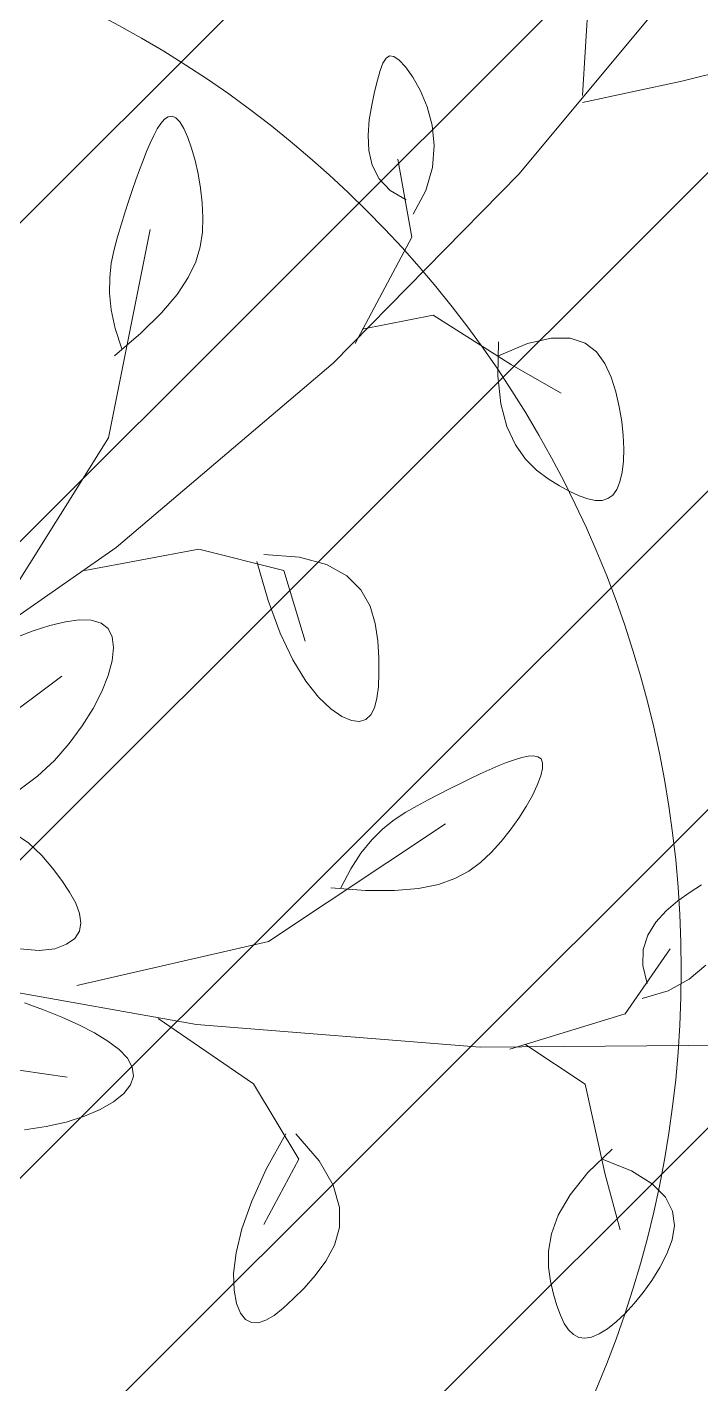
# Model space of a CAD drawing. Header units: centimetres. Extents: x -26724 to 60145, y -23645 to 6771.
# Drawn here: x -14894.73 to -14875.75, y 1028.37 to 1066.62 of the extents above; entities that cross this region are included whole.
import ezdxf

# ---------------------------------------------------------------- set-up
doc = ezdxf.new("R2010")
doc.units = ezdxf.units.CM
doc.linetypes.add('AUSGEZOGEN', pattern=[0])
doc.linetypes.add('PUNKT2_S9', pattern=[0.35, 0.15, -0.1, 0, -0.1])
doc.layers.add('3.IZGLED 2', color=7, linetype='Continuous', lineweight=9, true_color=0x4a4a4a)
doc.layers.add('4.KOTE', color=88, linetype='Continuous', lineweight=15)
doc.layers.add('Moebel', color=252, linetype='PUNKT2_S9', lineweight=13)

# ---------------------------------------------------------------- blocks, each defined once
blk = doc.blocks.new('ggggt')
at = {"layer": 'Moebel', "color": 91, "linetype": 'AUSGEZOGEN', "lineweight": 18, "transparency": 33554687}
for p, q in [((1595.243, 2014.777, 13.5), (1595.443, 2017.975, 13.5)), ((1593.455, 2012.56, 13.5), (1597.891, 2017.891, 13.5)), ((1589.541, 2015.478, 13.5), (1589.62, 2015.687, 13.5)), ((1589.62, 2015.687, 13.5), (1589.708, 2015.827, 13.5)), ((1589.708, 2015.827, 13.5), (1589.809, 2015.891, 13.5)), ((1589.809, 2015.891, 13.5), (1589.931, 2015.875, 13.5)), ((1589.931, 2015.875, 13.5), (1590.077, 2015.772, 13.5)), ((1590.077, 2015.772, 13.5), (1590.254, 2015.577, 13.5)), ((1598.046, 2015.177, 13.5), (1600.449, 2015.776, 13.5)), ((1589.465, 2015.207, 13.5), (1589.541, 2015.478, 13.5)), ((1590.254, 2015.577, 13.5), (1590.461, 2015.286, 13.5)), ((1590.461, 2015.286, 13.5), (1590.675, 2014.908, 13.5)), ((1589.305, 2014.498, 13.5), (1589.386, 2014.877, 13.5)), ((1589.386, 2014.877, 13.5), (1589.465, 2015.207, 13.5)), ((1590.675, 2014.908, 13.5), (1590.867, 2014.453, 13.5)), ((1595.243, 2014.577, 13.5), (1598.046, 2015.177, 13.5)), ((1589.236, 2014.085, 13.5), (1589.305, 2014.498, 13.5)), ((1583.364, 2013.987, 13.5), (1583.467, 2014.103, 13.5)), ((1583.467, 2014.103, 13.5), (1583.571, 2014.172, 13.5)), ((1583.571, 2014.172, 13.5), (1583.677, 2014.187, 13.5)), ((1583.677, 2014.187, 13.5), (1583.785, 2014.141, 13.5)), ((1583.785, 2014.141, 13.5), (1583.896, 2014.028, 13.5)), ((1590.867, 2014.453, 13.5), (1591.007, 2013.934, 13.5)), ((1583.162, 2013.642, 13.5), (1583.263, 2013.831, 13.5)), ((1583.263, 2013.831, 13.5), (1583.364, 2013.987, 13.5)), ((1583.896, 2014.028, 13.5), (1584.01, 2013.842, 13.5)), ((1584.01, 2013.842, 13.5), (1584.122, 2013.592, 13.5)), ((1589.201, 2013.653, 13.5), (1589.236, 2014.085, 13.5)), ((1591.007, 2013.934, 13.5), (1591.067, 2013.361, 13.5)), ((1582.962, 2013.194, 13.5), (1583.062, 2013.428, 13.5)), ((1583.062, 2013.428, 13.5), (1583.162, 2013.642, 13.5)), ((1584.122, 2013.592, 13.5), (1584.23, 2013.288, 13.5)), ((1589.222, 2013.222, 13.5), (1589.201, 2013.653, 13.5)), ((1591.067, 2013.361, 13.5), (1591.017, 2012.745, 13.5)), ((1582.861, 2012.942, 13.5), (1582.962, 2013.194, 13.5)), ((1584.23, 2013.288, 13.5), (1584.328, 2012.941, 13.5)), ((1589.318, 2012.806, 13.5), (1589.222, 2013.222, 13.5)), ((1590.437, 2010.779, 13.5), (1590.036, 2012.978, 13.5)), ((1582.659, 2012.391, 13.5), (1582.761, 2012.674, 13.5)), ((1582.761, 2012.674, 13.5), (1582.861, 2012.942, 13.5)), ((1584.328, 2012.941, 13.5), (1584.413, 2012.561, 13.5)), ((1589.511, 2012.424, 13.5), (1589.318, 2012.806, 13.5)), ((1591.017, 2012.745, 13.5), (1590.828, 2012.097, 13.5)), ((1582.557, 2012.094, 13.5), (1582.659, 2012.391, 13.5)), ((1584.413, 2012.561, 13.5), (1584.481, 2012.158, 13.5)), ((1588.216, 2007.229, 13.5), (1593.455, 2012.56, 13.5)), ((1589.821, 2012.093, 13.5), (1589.511, 2012.424, 13.5)), ((1582.454, 2011.783, 13.5), (1582.557, 2012.094, 13.5)), ((1584.481, 2012.158, 13.5), (1584.527, 2011.744, 13.5)), ((1590.271, 2011.829, 13.5), (1589.821, 2012.093, 13.5)), ((1590.828, 2012.097, 13.5), (1590.471, 2011.429, 13.5)), ((1582.244, 2011.129, 13.5), (1582.35, 2011.461, 13.5)), ((1582.35, 2011.461, 13.5), (1582.454, 2011.783, 13.5)), ((1584.527, 2011.744, 13.5), (1584.547, 2011.329, 13.5)), ((1582.139, 2010.786, 13.5), (1582.244, 2011.129, 13.5)), ((1584.547, 2011.329, 13.5), (1584.535, 2010.92, 13.5)), ((1581.889, 2005.119, 13.5), (1583.065, 2010.991, 13.5)), ((1582.043, 2010.428, 13.5), (1582.139, 2010.786, 13.5)), ((1584.535, 2010.92, 13.5), (1584.475, 2010.509, 13.5)), ((1588.835, 2007.78, 13.5), (1590.437, 2010.779, 13.5)), ((1581.966, 2010.048, 13.5), (1582.043, 2010.428, 13.5)), ((1584.475, 2010.509, 13.5), (1584.348, 2010.087, 13.5)), ((1581.921, 2009.642, 13.5), (1581.966, 2010.048, 13.5)), ((1584.348, 2010.087, 13.5), (1584.136, 2009.642, 13.5)), ((1581.917, 2009.203, 13.5), (1581.921, 2009.642, 13.5)), ((1584.136, 2009.642, 13.5), (1583.82, 2009.165, 13.5)), ((1581.965, 2008.725, 13.5), (1581.917, 2009.203, 13.5)), ((1583.82, 2009.165, 13.5), (1583.381, 2008.644, 13.5)), ((1582.076, 2008.203, 13.5), (1581.965, 2008.725, 13.5)), ((1583.381, 2008.644, 13.5), (1582.801, 2008.07, 13.5)), ((1589.035, 2008.18, 13.5), (1591.038, 2008.58, 13.5)), ((1591.038, 2008.58, 13.5), (1593.24, 2007.18, 13.5)), ((1582.801, 2008.07, 13.5), (1582.061, 2007.431, 13.5)), ((1582.261, 2007.631, 13.5), (1582.076, 2008.203, 13.5)), ((1592.874, 2007.831, 13.5), (1592.857, 2006.872, 13.5)), ((1593.694, 2007.777, 13.5), (1592.874, 2007.431, 13.5)), ((1594.362, 2007.935, 13.5), (1593.694, 2007.777, 13.5)), ((1594.896, 2007.931, 13.5), (1594.362, 2007.935, 13.5)), ((1595.315, 2007.791, 13.5), (1594.896, 2007.931, 13.5)), ((1595.634, 2007.543, 13.5), (1595.315, 2007.791, 13.5)), ((1582.105, 2002.032, 13.5), (1588.216, 2007.229, 13.5)), ((1595.873, 2007.213, 13.5), (1595.634, 2007.543, 13.5)), ((1596.048, 2006.828, 13.5), (1595.873, 2007.213, 13.5)), ((1592.857, 2006.872, 13.5), (1592.943, 2006.08, 13.5)), ((1593.24, 2007.18, 13.5), (1594.642, 2006.381, 13.5)), ((1596.178, 2006.415, 13.5), (1596.048, 2006.828, 13.5)), ((1592.943, 2006.08, 13.5), (1593.114, 2005.438, 13.5)), ((1596.277, 2005.997, 13.5), (1596.178, 2006.415, 13.5)), ((1596.348, 2005.585, 13.5), (1596.277, 2005.997, 13.5)), ((1593.114, 2005.438, 13.5), (1593.352, 2004.924, 13.5)), ((1596.391, 2005.186, 13.5), (1596.348, 2005.585, 13.5)), ((1578.948, 2000.421, 13.5), (1581.889, 2005.119, 13.5)), ((1593.352, 2004.924, 13.5), (1593.637, 2004.519, 13.5)), ((1596.408, 2004.809, 13.5), (1596.391, 2005.186, 13.5)), ((1596.397, 2004.461, 13.5), (1596.408, 2004.809, 13.5)), ((1593.637, 2004.519, 13.5), (1593.951, 2004.204, 13.5)), ((1593.951, 2004.204, 13.5), (1594.276, 2003.96, 13.5)), ((1596.361, 2004.149, 13.5), (1596.397, 2004.461, 13.5)), ((1594.276, 2003.96, 13.5), (1594.593, 2003.766, 13.5)), ((1596.211, 2003.666, 13.5), (1596.299, 2003.882, 13.5)), ((1596.299, 2003.882, 13.5), (1596.361, 2004.149, 13.5)), ((1594.593, 2003.766, 13.5), (1594.886, 2003.607, 13.5)), ((1594.886, 2003.607, 13.5), (1595.153, 2003.483, 13.5)), ((1595.153, 2003.483, 13.5), (1595.394, 2003.397, 13.5)), ((1595.394, 2003.397, 13.5), (1595.609, 2003.354, 13.5)), ((1595.798, 2003.355, 13.5), (1595.961, 2003.405, 13.5)), ((1595.961, 2003.405, 13.5), (1596.099, 2003.508, 13.5)), ((1596.099, 2003.508, 13.5), (1596.211, 2003.666, 13.5)), ((1595.609, 2003.354, 13.5), (1595.798, 2003.355, 13.5)), ((1575.055, 1997.103, 13.5), (1582.105, 2002.032, 13.5)), ((1581.225, 2001.383, 13.5), (1584.429, 2001.983, 13.5)), ((1584.429, 2001.983, 13.5), (1586.832, 2001.383, 13.5)), ((1586.383, 2000.53, 13.5), (1586.066, 2001.634, 13.5)), ((1586.266, 2001.833, 13.5), (1587.266, 2001.758, 13.5)), ((1587.266, 2001.758, 13.5), (1588.034, 2001.549, 13.5)), ((1588.034, 2001.549, 13.5), (1588.601, 2001.232, 13.5)), ((1586.832, 2001.383, 13.5), (1587.433, 1999.384, 13.5)), ((1588.601, 2001.232, 13.5), (1588.998, 2000.832, 13.5)), ((1588.998, 2000.832, 13.5), (1589.256, 2000.375, 13.5)), ((1586.727, 1999.61, 13.5), (1586.383, 2000.53, 13.5)), ((1589.256, 2000.375, 13.5), (1589.406, 1999.887, 13.5)), ((1580.673, 1999.935, 13.5), (1581.065, 1999.986, 13.5)), ((1581.065, 1999.986, 13.5), (1581.403, 1999.977, 13.5)), ((1581.403, 1999.977, 13.5), (1581.677, 1999.899, 13.5)), ((1579.273, 1999.493, 13.5), (1579.767, 1999.681, 13.5)), ((1579.767, 1999.681, 13.5), (1580.237, 1999.831, 13.5)), ((1580.237, 1999.831, 13.5), (1580.673, 1999.935, 13.5)), ((1581.677, 1999.899, 13.5), (1581.876, 1999.745, 13.5)), ((1581.876, 1999.745, 13.5), (1581.994, 1999.511, 13.5)), ((1587.086, 1998.858, 13.5), (1586.727, 1999.61, 13.5)), ((1589.406, 1999.887, 13.5), (1589.478, 1999.393, 13.5)), ((1582.032, 1999.204, 13.5), (1581.993, 1998.836, 13.5)), ((1581.994, 1999.511, 13.5), (1582.032, 1999.204, 13.5)), ((1589.478, 1999.393, 13.5), (1589.503, 1998.918, 13.5)), ((1581.993, 1998.836, 13.5), (1581.882, 1998.42, 13.5)), ((1587.451, 1998.262, 13.5), (1587.086, 1998.858, 13.5)), ((1589.503, 1998.918, 13.5), (1589.507, 1998.486, 13.5)), ((1581.882, 1998.42, 13.5), (1581.701, 1997.967, 13.5)), ((1589.507, 1998.486, 13.5), (1589.491, 1998.103, 13.5)), ((1577.251, 1995.912, 13.5), (1580.574, 1998.403, 13.5)), ((1587.809, 1997.807, 13.5), (1587.451, 1998.262, 13.5)), ((1589.491, 1998.103, 13.5), (1589.451, 1997.777, 13.5)), ((1581.701, 1997.967, 13.5), (1581.455, 1997.489, 13.5)), ((1588.149, 1997.48, 13.5), (1587.809, 1997.807, 13.5)), ((1589.451, 1997.777, 13.5), (1589.382, 1997.51, 13.5)), ((1581.455, 1997.489, 13.5), (1581.148, 1996.998, 13.5)), ((1588.462, 1997.266, 13.5), (1588.149, 1997.48, 13.5)), ((1588.736, 1997.152, 13.5), (1588.462, 1997.266, 13.5)), ((1589.281, 1997.31, 13.5), (1589.142, 1997.18, 13.5)), ((1589.382, 1997.51, 13.5), (1589.281, 1997.31, 13.5)), ((1581.148, 1996.998, 13.5), (1580.782, 1996.504, 13.5)), ((1588.962, 1997.126, 13.5), (1588.736, 1997.152, 13.5)), ((1589.142, 1997.18, 13.5), (1588.962, 1997.126, 13.5)), ((1580.782, 1996.504, 13.5), (1580.362, 1996.023, 13.5)), ((1593.53, 1996.106, 13.5), (1593.712, 1996.144, 13.5)), ((1593.712, 1996.144, 13.5), (1593.866, 1996.154, 13.5)), ((1593.866, 1996.154, 13.5), (1593.989, 1996.129, 13.5)), ((1593.989, 1996.129, 13.5), (1594.075, 1996.065, 13.5)), ((1580.362, 1996.023, 13.5), (1579.889, 1995.576, 13.5)), ((1592.357, 1995.643, 13.5), (1592.618, 1995.761, 13.5)), ((1592.618, 1995.761, 13.5), (1592.867, 1995.868, 13.5)), ((1592.867, 1995.868, 13.5), (1593.103, 1995.963, 13.5)), ((1593.103, 1995.963, 13.5), (1593.325, 1996.044, 13.5)), ((1593.325, 1996.044, 13.5), (1593.53, 1996.106, 13.5)), ((1594.117, 1995.797, 13.5), (1594.066, 1995.586, 13.5)), ((1594.075, 1996.065, 13.5), (1594.119, 1995.956, 13.5)), ((1594.119, 1995.956, 13.5), (1594.117, 1995.797, 13.5)), ((1579.889, 1995.576, 13.5), (1579.364, 1995.189, 13.5)), ((1591.51, 1995.23, 13.5), (1591.803, 1995.376, 13.5)), ((1591.803, 1995.376, 13.5), (1592.085, 1995.514, 13.5)), ((1592.085, 1995.514, 13.5), (1592.357, 1995.643, 13.5)), ((1594.066, 1995.586, 13.5), (1593.969, 1995.329, 13.5)), ((1590.899, 1994.916, 13.5), (1591.209, 1995.076, 13.5)), ((1591.209, 1995.076, 13.5), (1591.51, 1995.23, 13.5)), ((1593.83, 1995.038, 13.5), (1593.654, 1994.723, 13.5)), ((1593.969, 1995.329, 13.5), (1593.83, 1995.038, 13.5)), ((1590.261, 1994.562, 13.5), (1590.582, 1994.748, 13.5)), ((1590.582, 1994.748, 13.5), (1590.899, 1994.916, 13.5)), ((1593.654, 1994.723, 13.5), (1593.445, 1994.394, 13.5)), ((1586.398, 1990.917, 13.5), (1591.382, 1994.237, 13.5)), ((1589.619, 1994.093, 13.5), (1589.939, 1994.348, 13.5)), ((1589.939, 1994.348, 13.5), (1590.261, 1994.562, 13.5)), ((1593.445, 1994.394, 13.5), (1593.208, 1994.062, 13.5)), ((1579.202, 1993.99, 13.5), (1579.646, 1993.69, 13.5)), ((1589.306, 1993.785, 13.5), (1589.619, 1994.093, 13.5)), ((1593.208, 1994.062, 13.5), (1592.948, 1993.737, 13.5)), ((1579.646, 1993.69, 13.5), (1580.006, 1993.346, 13.5)), ((1589.002, 1993.413, 13.5), (1589.306, 1993.785, 13.5)), ((1592.948, 1993.737, 13.5), (1592.669, 1993.429, 13.5)), ((1580.006, 1993.346, 13.5), (1580.308, 1992.988, 13.5)), ((1588.712, 1992.966, 13.5), (1589.002, 1993.413, 13.5)), ((1592.371, 1993.147, 13.5), (1592.039, 1992.9, 13.5)), ((1592.669, 1993.429, 13.5), (1592.371, 1993.147, 13.5)), ((1580.308, 1992.988, 13.5), (1580.572, 1992.639, 13.5)), ((1588.437, 1992.43, 13.5), (1588.712, 1992.966, 13.5)), ((1591.65, 1992.691, 13.5), (1591.186, 1992.526, 13.5)), ((1592.039, 1992.9, 13.5), (1591.65, 1992.691, 13.5)), ((1580.572, 1992.639, 13.5), (1580.793, 1992.307, 13.5)), ((1580.793, 1992.307, 13.5), (1580.963, 1991.996, 13.5)), ((1589.13, 1992.359, 13.5), (1588.154, 1992.43, 13.5)), ((1589.946, 1992.355, 13.5), (1589.13, 1992.359, 13.5)), ((1590.625, 1992.413, 13.5), (1589.946, 1992.355, 13.5)), ((1591.186, 1992.526, 13.5), (1590.625, 1992.413, 13.5)), ((1597.933, 1992.062, 13.5), (1598.274, 1992.306, 13.5)), ((1598.274, 1992.306, 13.5), (1598.6, 1992.516, 13.5)), ((1580.963, 1991.996, 13.5), (1581.072, 1991.707, 13.5)), ((1597.604, 1991.781, 13.5), (1597.933, 1992.062, 13.5)), ((1581.072, 1991.707, 13.5), (1581.11, 1991.444, 13.5)), ((1597.313, 1991.462, 13.5), (1597.604, 1991.781, 13.5)), ((1581.069, 1991.21, 13.5), (1580.938, 1991.007, 13.5)), ((1581.11, 1991.444, 13.5), (1581.069, 1991.21, 13.5)), ((1597.087, 1991.1, 13.5), (1597.313, 1991.462, 13.5)), ((1580.709, 1990.839, 13.5), (1580.373, 1990.713, 13.5)), ((1580.938, 1991.007, 13.5), (1580.709, 1990.839, 13.5)), ((1580.997, 1989.675, 13.5), (1586.398, 1990.917, 13.5)), ((1596.954, 1990.693, 13.5), (1597.087, 1991.1, 13.5)), ((1579.931, 1990.661, 13.5), (1579.381, 1990.716, 13.5)), ((1580.373, 1990.713, 13.5), (1579.931, 1990.661, 13.5)), ((1596.445, 1988.875, 13.5), (1597.716, 1990.713, 13.5)), ((1596.939, 1990.239, 13.5), (1596.954, 1990.693, 13.5)), ((1575.898, 1990.081, 13.5), (1584.368, 1988.582, 13.5)), ((1597.07, 1989.735, 13.5), (1596.939, 1990.239, 13.5)), ((1598.716, 1990.255, 13.5), (1598.245, 1989.855, 13.5)), ((1598.245, 1989.855, 13.5), (1597.653, 1989.53, 13.5)), ((1597.653, 1989.53, 13.5), (1596.929, 1989.31, 13.5)), ((1579.523, 1989.185, 13.5), (1580.057, 1988.995, 13.5)), ((1580.057, 1988.995, 13.5), (1580.571, 1988.789, 13.5)), ((1593.192, 1987.887, 13.5), (1596.445, 1988.875, 13.5)), ((1580.571, 1988.789, 13.5), (1581.053, 1988.572, 13.5)), ((1581.053, 1988.572, 13.5), (1581.491, 1988.345, 13.5)), ((1583.288, 1988.745, 13.5), (1585.977, 1986.903, 13.5)), ((1584.368, 1988.582, 13.5), (1592.364, 1987.935, 13.5)), ((1581.491, 1988.345, 13.5), (1581.873, 1988.111, 13.5)), ((1581.873, 1988.111, 13.5), (1582.187, 1987.87, 13.5)), ((1582.187, 1987.87, 13.5), (1582.419, 1987.625, 13.5)), ((1592.364, 1987.935, 13.5), (1599.839, 1988, 13.5)), ((1593.616, 1988.028, 13.5), (1595.315, 1986.895, 13.5)), ((1576.609, 1987.686, 13.5), (1580.719, 1987.098, 13.5)), ((1582.419, 1987.625, 13.5), (1582.557, 1987.376, 13.5)), ((1582.557, 1987.376, 13.5), (1582.59, 1987.126, 13.5)), ((1582.59, 1987.126, 13.5), (1582.507, 1986.877, 13.5)), ((1582.317, 1986.633, 13.5), (1582.03, 1986.401, 13.5)), ((1582.507, 1986.877, 13.5), (1582.317, 1986.633, 13.5)), ((1585.977, 1986.903, 13.5), (1587.252, 1984.78, 13.5)), ((1595.315, 1986.895, 13.5), (1595.883, 1984.348, 13.5)), ((1581.657, 1986.186, 13.5), (1581.209, 1985.993, 13.5)), ((1582.03, 1986.401, 13.5), (1581.657, 1986.186, 13.5)), ((1580.697, 1985.829, 13.5), (1580.132, 1985.698, 13.5)), ((1581.209, 1985.993, 13.5), (1580.697, 1985.829, 13.5)), ((1580.132, 1985.698, 13.5), (1579.524, 1985.608, 13.5)), ((1586.331, 1984.495, 13.5), (1586.887, 1985.499, 13.5)), ((1587.17, 1985.499, 13.5), (1587.824, 1984.738, 13.5)), ((1596.083, 1985.067, 13.5), (1595.393, 1984.401, 13.5)), ((1587.252, 1984.78, 13.5), (1586.264, 1982.942, 13.5)), ((1587.824, 1984.738, 13.5), (1588.219, 1984.047, 13.5)), ((1596.625, 1984.45, 13.5), (1595.801, 1984.784, 13.5)), ((1585.924, 1983.601, 13.5), (1586.331, 1984.495, 13.5)), ((1595.393, 1984.401, 13.5), (1594.895, 1983.78, 13.5)), ((1595.883, 1984.348, 13.5), (1596.308, 1982.791, 13.5)), ((1597.209, 1984.089, 13.5), (1596.625, 1984.45, 13.5)), ((1588.219, 1984.047, 13.5), (1588.396, 1983.422, 13.5)), ((1597.584, 1983.708, 13.5), (1597.209, 1984.089, 13.5)), ((1585.647, 1982.815, 13.5), (1585.924, 1983.601, 13.5)), ((1594.895, 1983.78, 13.5), (1594.561, 1983.205, 13.5)), ((1597.781, 1983.313, 13.5), (1597.584, 1983.708, 13.5)), ((1588.396, 1983.422, 13.5), (1588.394, 1982.858, 13.5)), ((1594.561, 1983.205, 13.5), (1594.366, 1982.674, 13.5)), ((1597.832, 1982.912, 13.5), (1597.781, 1983.313, 13.5)), ((1585.483, 1982.136, 13.5), (1585.647, 1982.815, 13.5)), ((1588.394, 1982.858, 13.5), (1588.253, 1982.353, 13.5)), ((1597.767, 1982.509, 13.5), (1597.832, 1982.912, 13.5)), ((1588.253, 1982.353, 13.5), (1588.014, 1981.902, 13.5)), ((1594.366, 1982.674, 13.5), (1594.281, 1982.186, 13.5)), ((1597.619, 1982.113, 13.5), (1597.767, 1982.509, 13.5)), ((1585.414, 1981.561, 13.5), (1585.483, 1982.136, 13.5)), ((1594.281, 1982.186, 13.5), (1594.281, 1981.741, 13.5)), ((1597.418, 1981.729, 13.5), (1597.619, 1982.113, 13.5)), ((1588.014, 1981.902, 13.5), (1587.715, 1981.502, 13.5)), ((1594.281, 1981.741, 13.5), (1594.338, 1981.338, 13.5)), ((1597.193, 1981.364, 13.5), (1597.418, 1981.729, 13.5)), ((1585.424, 1981.089, 13.5), (1585.414, 1981.561, 13.5)), ((1587.715, 1981.502, 13.5), (1587.398, 1981.148, 13.5)), ((1594.338, 1981.338, 13.5), (1594.425, 1980.977, 13.5)), ((1596.951, 1981.022, 13.5), (1597.193, 1981.364, 13.5)), ((1585.494, 1980.716, 13.5), (1585.424, 1981.089, 13.5)), ((1587.095, 1980.84, 13.5), (1586.813, 1980.581, 13.5)), ((1587.398, 1981.148, 13.5), (1587.095, 1980.84, 13.5)), ((1594.425, 1980.977, 13.5), (1594.52, 1980.658, 13.5)), ((1596.7, 1980.71, 13.5), (1596.951, 1981.022, 13.5)), ((1585.606, 1980.443, 13.5), (1585.494, 1980.716, 13.5)), ((1585.747, 1980.264, 13.5), (1585.606, 1980.443, 13.5)), ((1586.813, 1980.581, 13.5), (1586.554, 1980.378, 13.5)), ((1594.52, 1980.658, 13.5), (1594.621, 1980.381, 13.5)), ((1596.445, 1980.432, 13.5), (1596.7, 1980.71, 13.5)), ((1585.913, 1980.175, 13.5), (1585.747, 1980.264, 13.5)), ((1586.103, 1980.169, 13.5), (1585.913, 1980.175, 13.5)), ((1586.317, 1980.239, 13.5), (1586.103, 1980.169, 13.5)), ((1586.554, 1980.378, 13.5), (1586.317, 1980.239, 13.5)), ((1594.621, 1980.381, 13.5), (1594.731, 1980.15, 13.5)), ((1594.731, 1980.15, 13.5), (1594.851, 1979.967, 13.5)), ((1595.946, 1979.998, 13.5), (1596.192, 1980.193, 13.5)), ((1596.192, 1980.193, 13.5), (1596.445, 1980.432, 13.5)), ((1594.851, 1979.967, 13.5), (1594.986, 1979.835, 13.5)), ((1594.986, 1979.835, 13.5), (1595.137, 1979.755, 13.5)), ((1595.137, 1979.755, 13.5), (1595.307, 1979.73, 13.5)), ((1595.307, 1979.73, 13.5), (1595.498, 1979.762, 13.5)), ((1595.498, 1979.762, 13.5), (1595.713, 1979.853, 13.5)), ((1595.713, 1979.853, 13.5), (1595.946, 1979.998, 13.5))]:
    blk.add_line(p, q, dxfattribs=at)
blk.add_circle((1567.746, 1990.122, 13.5), 30.281, dxfattribs=at)

msp = doc.modelspace()

# ---------------------------------------------------------------- hatches: boundary and pattern name
at = {"layer": '4.KOTE'}
h = msp.add_hatch(dxfattribs=at)
h.set_pattern_fill('ANSI31', color=38, scale=2)
h.set_pattern_definition([(45, (-510, 0), (-4.490128, 4.490128), [])])
h.paths.add_polyline_path([(-14468.703, 858.889), (-14613.703, 858.889), (-14613.703, 713.889), (-14693.703, 713.889), (-14693.703, 573.889), (-14878.703, 573.889), (-14878.703, 713.889), (-14893.703, 713.889), (-14893.703, 606.486), (-15018.703, 606.479), (-15018.703, 1818.889), (-14468.703, 1818.889)])
h.paths.add_polyline_path([(-15338.578, 1893.889), (-15648.599, 1893.889), (-15648.599, 2263.889), (-15338.578, 2263.889)])

# ---------------------------------------------------------------- block references
at = {"layer": '3.IZGLED 2'}
msp.add_blockref('ggggt', (-16474.329, -950.076, 13.5), dxfattribs=at)

doc.saveas('drawing.dxf')
